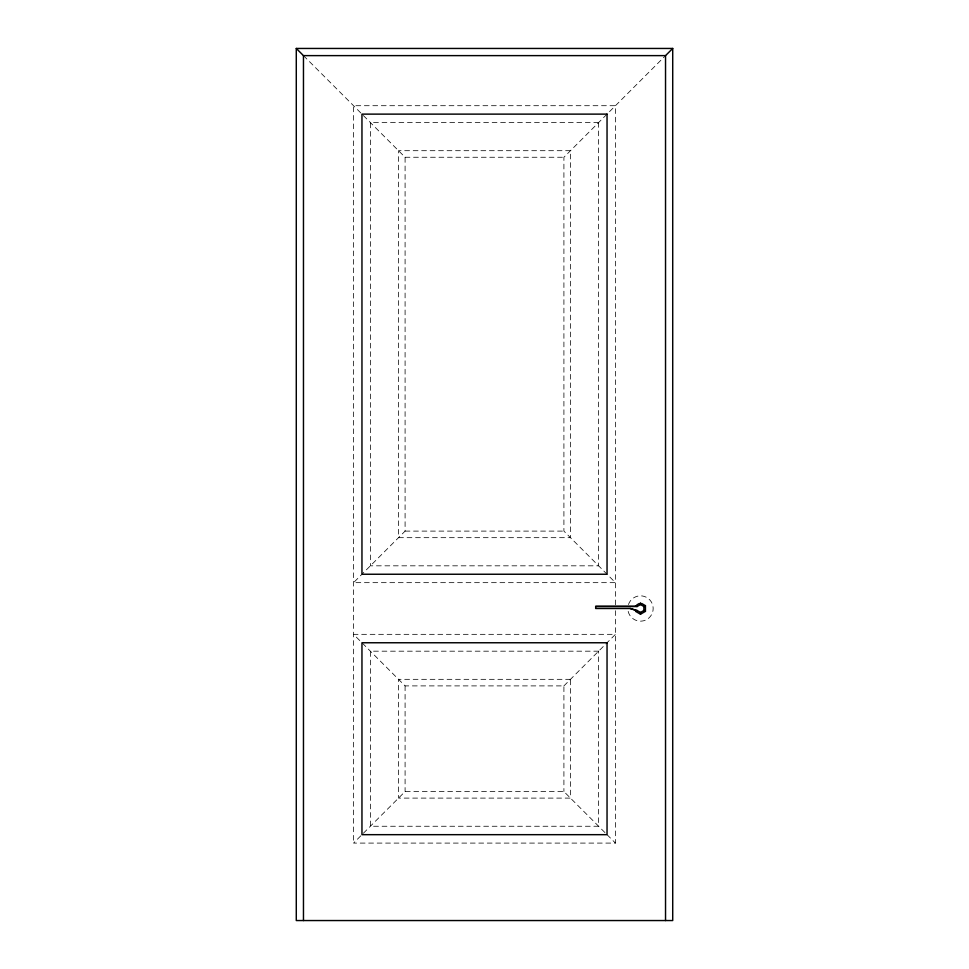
<?xml version="1.0" encoding="UTF-8"?>
<svg xmlns="http://www.w3.org/2000/svg" width="969" height="969" viewBox="0 0 969 969"><rect width="100%" height="100%" fill="white"/><g stroke="black" fill="none" stroke-linecap="round" stroke-linejoin="round"><path stroke-width="0.73" stroke-dasharray="4.84 3.63" d="M303.467 55.621L405.09 157.257L405.09 531.109L353.54 582.66L615.46 582.66L563.91 531.109L563.91 157.257L665.533 55.621M615.46 610.712L615.46 843.091L353.54 843.091L405.09 791.54L563.91 791.54L605.988 833.619M563.91 685.895L615.46 634.332L353.54 634.332L405.09 685.895L563.91 685.895L563.91 791.54M405.09 157.257L563.91 157.257M405.09 531.109L563.91 531.109M607.042 834.672L615.46 843.091M615.46 604.813L615.46 105.706L353.54 105.706L353.54 843.091M405.09 685.895L405.09 791.54M628.457 604.571A12.67 12.67 0 0 1 648.309 598.527A12.67 12.67 0 0 1 647.207 619.252A12.67 12.67 0 0 1 628.106 611.124M598.624 122.542L370.376 122.542L370.376 565.823L598.624 565.823L598.624 122.542M570.475 150.692L398.525 150.692L398.525 537.674L570.475 537.674L570.475 150.692M598.624 651.18L370.376 651.18L370.376 826.254L598.624 826.254L598.624 651.18M570.475 679.33L398.525 679.33L398.525 798.105L570.475 798.105L570.475 679.33"/><path stroke-width="1.45" d="M665.533 920.55L665.533 55.621L672.716 48.45L296.284 48.45L296.284 920.55L672.716 920.55L672.716 48.45M636.803 604.935L639.261 603.517M595.681 606.533L637.093 606.533L640.497 604.559L643.913 606.533L643.913 610.47L640.497 612.432L637.093 610.47L630.225 608.496L595.681 608.496L595.681 606.291L636.681 606.291M637.093 610.47L635.567 611.354L640.497 614.201L645.439 611.354L645.439 605.649L641.732 603.517M643.913 606.533L645.439 605.649M296.284 48.45L303.467 55.621L665.533 55.621M630.225 608.496L636.681 610.7M635.567 605.649L637.093 606.533M643.913 610.47L645.439 611.354M640.497 602.803L640.497 604.559M640.497 612.432L640.497 614.201M303.467 55.621L303.467 920.55M607.042 114.124L361.958 114.124L361.958 574.242L607.042 574.242L607.042 114.124M607.042 642.762L361.958 642.762L361.958 834.672L607.042 834.672L607.042 642.762"/></g></svg>
